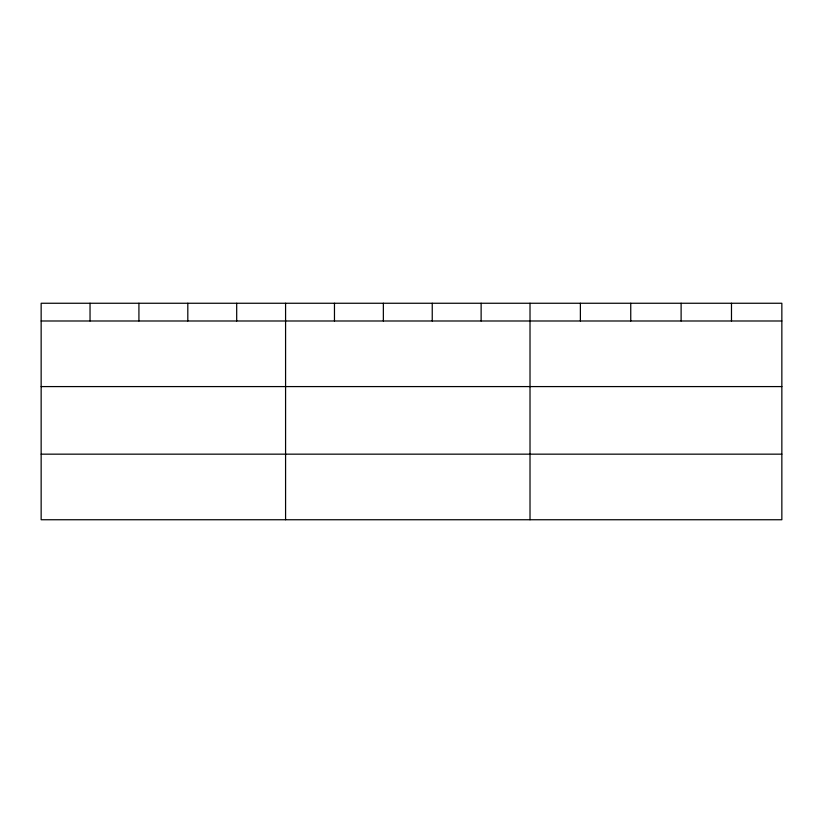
<?xml version="1.0" encoding="UTF-8"?>
<svg xmlns="http://www.w3.org/2000/svg" width="823" height="823" viewBox="0 0 823 823"><rect width="100%" height="100%" fill="white"/><g stroke="black" fill="none" stroke-linecap="round" stroke-linejoin="round"><path stroke-width="1.23" d="M781.85 386.584L781.85 303.255L41.15 303.255L41.15 519.745L781.85 519.745L781.85 386.584L41.15 386.584M41.15 320.991L781.85 320.991M41.15 454.162L781.85 454.162M731.482 303.255L731.482 320.991M681.115 303.255L681.115 320.991M630.747 303.255L630.747 320.991M580.38 303.255L580.38 320.991M530.012 303.255L530.012 519.745M481.126 303.255L481.126 320.991M432.24 303.255L432.24 320.991M383.353 303.255L383.353 320.991M334.467 303.255L334.467 320.991M285.581 303.255L285.581 519.745M236.695 303.255L236.695 320.991M187.809 303.255L187.809 320.991M138.922 303.255L138.922 320.991M90.036 303.255L90.036 320.991"/></g></svg>
